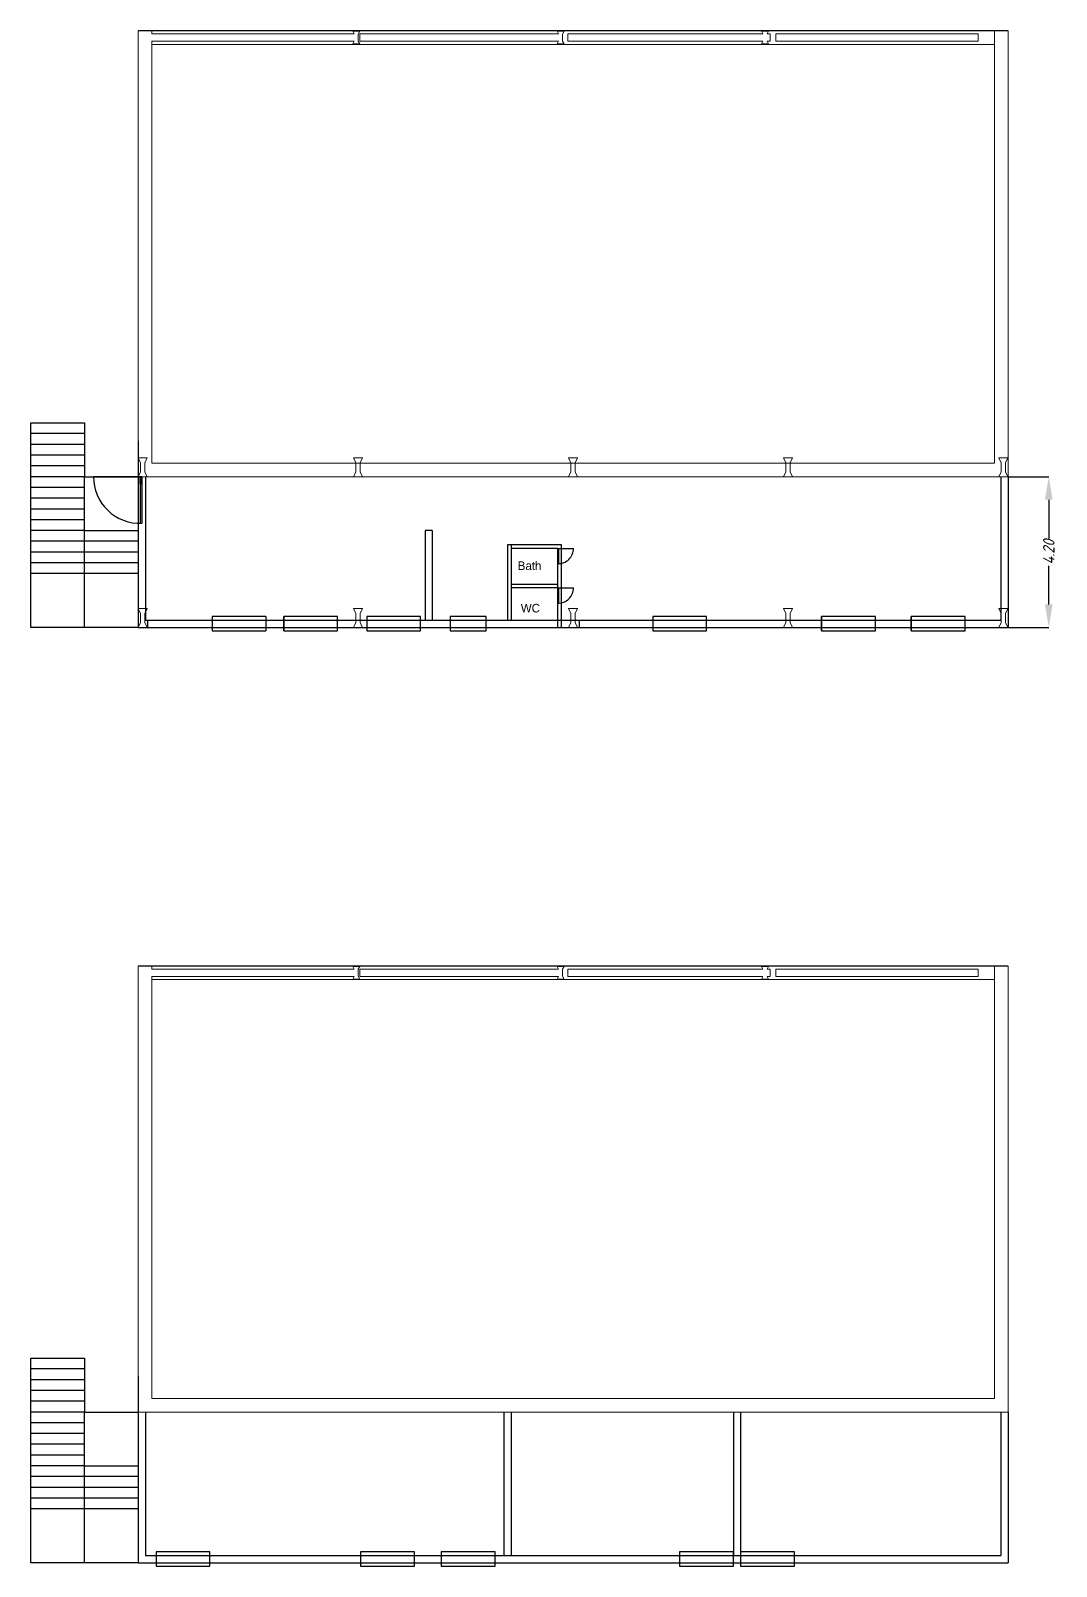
# Model space of a CAD drawing. Header units: millimetres. Extents: x 160413 to 1199701, y -1249241 to 191487.
# Drawn here: x 351047 to 379652, y -748736 to -705940 of the extents above; entities that cross this region are included whole.
import ezdxf

# ---------------------------------------------------------------- set-up
doc = ezdxf.new("R2010")
doc.units = ezdxf.units.MM
doc.header["$PDSIZE"] = -1
doc.styles.add('Geniso', font='geniso.shx', dxfattribs={"oblique": 15})
doc.dimstyles.new('Scale 1B2', dxfattribs={"dimscale": 0.32, "dimtxt": 1500, "dimasz": 2500, "dimexe": 0.18, "dimexo": 0.0625, "dimgap": 0.09, "dimtad": 0, "dimlfac": 0.001, "dimzin": 0, "dimdsep": 46, "dimtxsty": 'Geniso', "dimcen": 0.09, "dimclrd": 1, "dimclre": 1, "dimadec": 0, "dimazin": 0, "dimtfac": 1, "dimtofl": 0, "dimtmove": 0, "dimatfit": 3, "dimfxl": 1, "dimtolj": 1, "dimtzin": 0, "dimarcsym": 0})
pattern_1 = [(0, (55413.2306, -156441.3805), (0, 6.985), [5.08, -1.905]), (90, (55413.2306, -156441.3805), (-6.985, 4e-16), [5.08, -1.905])]
pattern_2 = [(0, (268658.5938, -537743.0575), (0, 2.270125), [1.651, -0.619125]), (90, (268658.5938, -537743.0575), (-2.270125, 1e-16), [1.651, -0.619125])]
pattern_3 = [(0, (268658.5938, -538843.0575), (0, 2.270125), [1.651, -0.619125]), (90, (268658.5938, -538843.0575), (-2.270125, 1e-16), [1.651, -0.619125])]

# ---------------------------------------------------------------- blocks, each defined once
blk = doc.blocks.new('*D273')
at = {"color": 1, "lineweight": -2, "transparency": 16777216}
for p, q in [((378307, -718370), (379442, -718370)), ((379442, -719010), (379442, -720090)), ((379442, -721930), (379442, -720850)), ((378307, -722570), (379442, -722570))]:
    blk.add_line(p, q, dxfattribs=at)
at = {"color": 1, "transparency": 16777216}
for points in [[(379335, -719010), (379548, -719010), (379442, -718370)], [(379335, -721930), (379548, -721930), (379442, -722570)]]:
    blk.add_solid(points, dxfattribs=at)
at = {"layer": 'Defpoints', "color": 0, "transparency": 16777216}
for p in [(378307, -718370), (378307, -722570), (379442, -722570)]:
    blk.add_point(p, dxfattribs=at)
at = {"color": 0, "transparency": 16777216, "insert": (379442, -720470), "char_height": 320, "attachment_point": 5, "rotation": 90, "style": 'Geniso'}
blk.add_mtext('\\A1;4.20', dxfattribs=at)

msp = doc.modelspace()

# ---------------------------------------------------------------- hatches: boundary and pattern name
h = msp.add_hatch()
h.set_pattern_fill('ANGLE', color=1)
h.set_pattern_definition(pattern_1)
h.paths.add_polyline_path([(354097.1, -718369.791), (354147.1, -718369.791), (354147.1, -718569.791), (354097.1, -718569.791)])
h = msp.add_hatch()
h.set_pattern_fill('ANGLE', color=1)
h.set_pattern_definition(pattern_1)
h.paths.add_polyline_path([(354097.1, -718569.791), (354147.1, -718569.791), (354147.1, -719668.829, -0.009618053), (354097.1, -719669.791)])
h = msp.add_hatch()
h.set_pattern_fill('ANGLE', color=1, scale=0.325)
h.set_pattern_definition(pattern_2)
h.paths.add_polyline_path([(365763.351, -720369.791), (365747.101, -720369.791), (365747.101, -720434.791), (365763.351, -720434.791)])
h = msp.add_hatch()
h.set_pattern_fill('ANGLE', color=1, scale=0.325)
h.set_pattern_definition(pattern_2)
h.paths.add_polyline_path([(365763.351, -720434.791), (365747.101, -720434.791), (365747.101, -720791.978, 0.009618053), (365763.351, -720792.291)])
h = msp.add_hatch()
h.set_pattern_fill('ANGLE', color=1, scale=0.325)
h.set_pattern_definition(pattern_3)
h.paths.add_polyline_path([(365763.351, -721469.791), (365747.101, -721469.791), (365747.101, -721534.791), (365763.351, -721534.791)])
h = msp.add_hatch()
h.set_pattern_fill('ANGLE', color=1, scale=0.325)
h.set_pattern_definition(pattern_3)
h.paths.add_polyline_path([(365763.351, -721534.791), (365747.101, -721534.791), (365747.101, -721891.978, 0.009618053), (365763.351, -721892.291)])

# ---------------------------------------------------------------- linework, layer by layer
at = {"color": 7, "lineweight": 18}
for p, q in [((354047.101, -705939.791), (354047.101, -718369.791)), ((354427.098, -705939.791), (354427.098, -706029.791)), ((377927.098, -705939.791), (354427.098, -705939.791)), ((360069.959, -706029.791), (354427.098, -706029.791)), ((360027.097, -705954.79), (360069.959, -706029.791)), ((360227.101, -705954.79), (360027.097, -705954.79)), ((360182.973, -706032.005), (360227.101, -705954.79)), ((360182.973, -706227.575), (360182.973, -706032.005)), ((365769.956, -706029.791), (360227.101, -706029.791)), ((360227.101, -706029.791), (360227.101, -706229.79)), ((365727.101, -705954.79), (365769.956, -706029.791)), ((365927.098, -705954.79), (365727.101, -705954.79)), ((365882.978, -706032.005), (365927.098, -705954.79)), ((365882.978, -706227.575), (365882.978, -706032.005)), ((371469.953, -706029.791), (366027.097, -706029.791)), ((366027.097, -706029.791), (366027.097, -706229.79)), ((371427.098, -705954.79), (371469.953, -706029.791)), ((371627.095, -705954.79), (371427.098, -705954.79)), ((371584.241, -706029.791), (371627.095, -705954.79)), ((371671.224, -706029.791), (371584.241, -706029.791)), ((371671.224, -706229.79), (371671.224, -706029.791)), ((377471.219, -706029.791), (371827.1, -706029.791)), ((371827.1, -706029.791), (371827.1, -706229.79)), ((377471.219, -706229.79), (377471.219, -706029.791)), ((377927.098, -717989.79), (377927.098, -705939.791)), ((378307.096, -718369.791), (378307.096, -705939.791)), ((354427.098, -706229.79), (360069.959, -706229.79)), ((354427.098, -706229.79), (354427.098, -717989.79)), ((354427.098, -706319.79), (377927.098, -706319.79)), ((360069.959, -706229.79), (360027.097, -706304.79)), ((360027.097, -706304.79), (360227.101, -706304.79)), ((360227.101, -706304.79), (360182.973, -706227.575)), ((360227.101, -706229.79), (365769.956, -706229.79)), ((365769.956, -706229.79), (365727.101, -706304.79)), ((365727.101, -706304.79), (365927.098, -706304.79)), ((365927.098, -706304.79), (365882.978, -706227.575)), ((366027.097, -706229.79), (371469.953, -706229.79)), ((371469.953, -706229.79), (371427.098, -706304.79)), ((371427.098, -706304.79), (371627.095, -706304.79)), ((371584.241, -706229.79), (371671.224, -706229.79)), ((371627.095, -706304.79), (371584.241, -706229.79)), ((371827.1, -706229.79), (377471.219, -706229.79)), ((354427.098, -717989.79), (377927.098, -717989.79)), ((354427.098, -717989.79), (377927.098, -717989.79)), ((354047.101, -718369.791), (354247.098, -718369.791)), ((354247.098, -718369.791), (378107.099, -718369.791)), ((354247.098, -718369.791), (378107.099, -718369.791)), ((378107.099, -718369.791), (378307.096, -718369.791)), ((378107.099, -718369.791), (378307.096, -718369.791)), ((354047.101, -722569.791), (354247.098, -722569.791)), ((378107.099, -722569.791), (378307.096, -722569.791)), ((378107.099, -722569.791), (378307.096, -722569.791)), ((354047.101, -732006.422), (354047.101, -744436.422)), ((354427.098, -732006.422), (354427.098, -732096.422)), ((377927.098, -732006.422), (354427.098, -732006.422)), ((360069.959, -732096.422), (354427.098, -732096.422)), ((360027.097, -732021.421), (360069.959, -732096.422)), ((360227.101, -732021.421), (360027.097, -732021.421)), ((360182.973, -732098.636), (360227.101, -732021.421)), ((360182.973, -732294.206), (360182.973, -732098.636)), ((365769.956, -732096.422), (360227.101, -732096.422)), ((360227.101, -732096.422), (360227.101, -732296.421)), ((365727.101, -732021.421), (365769.956, -732096.422)), ((365927.098, -732021.421), (365727.101, -732021.421)), ((365882.978, -732098.636), (365927.098, -732021.421)), ((365882.978, -732294.206), (365882.978, -732098.636)), ((371469.953, -732096.422), (366027.097, -732096.422)), ((366027.097, -732096.422), (366027.097, -732296.421)), ((371427.098, -732021.421), (371469.953, -732096.422)), ((371627.095, -732021.421), (371427.098, -732021.421)), ((371584.241, -732096.422), (371627.095, -732021.421)), ((371671.224, -732096.422), (371584.241, -732096.422)), ((371671.224, -732296.421), (371671.224, -732096.422)), ((377471.219, -732096.422), (371827.1, -732096.422)), ((371827.1, -732096.422), (371827.1, -732296.421)), ((377471.219, -732296.421), (377471.219, -732096.422)), ((377927.098, -744056.421), (377927.098, -732006.422)), ((378307.096, -744436.422), (378307.096, -732006.422)), ((354427.098, -732296.421), (360069.959, -732296.421)), ((354427.098, -732296.421), (354427.098, -744056.421)), ((354427.098, -732386.421), (377927.098, -732386.421)), ((360069.959, -732296.421), (360027.097, -732371.421)), ((360027.097, -732371.421), (360227.101, -732371.421)), ((360227.101, -732371.421), (360182.973, -732294.206)), ((360227.101, -732296.421), (365769.956, -732296.421)), ((365769.956, -732296.421), (365727.101, -732371.421)), ((365727.101, -732371.421), (365927.098, -732371.421)), ((365927.098, -732371.421), (365882.978, -732294.206)), ((366027.097, -732296.421), (371469.953, -732296.421)), ((371469.953, -732296.421), (371427.098, -732371.421)), ((371427.098, -732371.421), (371627.095, -732371.421)), ((371584.241, -732296.421), (371671.224, -732296.421)), ((371627.095, -732371.421), (371584.241, -732296.421)), ((371827.1, -732296.421), (377471.219, -732296.421)), ((354427.098, -744056.421), (377927.098, -744056.421)), ((354047.101, -744436.422), (354247.098, -744436.422)), ((354247.098, -744436.422), (378107.099, -744436.422)), ((378107.099, -744436.422), (378307.096, -744436.422))]:
    msp.add_line(p, q, dxfattribs=at)
at = {"color": 1}
for p, q in [((378307.096, -705939.791), (354047.101, -705939.791)), ((354147.1, -718369.791), (352797.1, -718369.791)), ((354097.1, -718369.791), (354097.1, -719669.791)), ((354147.1, -718369.791), (354147.1, -719669.791)), ((365847.101, -720269.791), (364347.101, -720269.791)), ((364347.101, -720269.791), (364347.101, -722369.791)), ((364447.101, -720269.791), (364447.101, -722369.791)), ((365747.101, -720369.791), (364447.101, -720369.791)), ((365747.101, -722569.791), (365747.101, -720369.791)), ((365747.101, -720369.791), (366185.851, -720369.791)), ((365747.101, -720369.791), (365747.101, -720792.291)), ((365763.351, -720369.791), (365763.351, -720792.291)), ((365847.101, -722569.791), (365847.101, -720269.791)), ((365747.101, -721369.791), (364447.101, -721369.791)), ((365747.101, -721469.791), (364447.101, -721469.791)), ((365747.101, -721469.791), (366185.851, -721469.791)), ((365747.101, -721469.791), (365747.101, -721892.291)), ((365763.351, -721469.791), (365763.351, -721892.291)), ((378307.096, -732006.422), (354047.101, -732006.422))]:
    msp.add_line(p, q, dxfattribs=at)
at = {"color": 4}
for p, q in [((351047.101, -718369.791), (351047.101, -716869.791)), ((351047.101, -716869.791), (352547.101, -716869.791)), ((352547.101, -717169.791), (351047.101, -717169.791)), ((352547.101, -716869.791), (352547.101, -718369.791)), ((352547.101, -717469.791), (351047.101, -717469.791)), ((352547.101, -717769.791), (351047.101, -717769.791)), ((352547.101, -718069.791), (351047.101, -718069.791)), ((351047.101, -722569.791), (351047.101, -718369.791)), ((352547.101, -718369.791), (351047.101, -718369.791)), ((352547.101, -722569.791), (352547.101, -718369.791)), ((352547.101, -718369.791), (354047.101, -718369.791)), ((352547.101, -718669.791), (351047.101, -718669.791)), ((352547.101, -718969.791), (351047.101, -718969.791)), ((352547.101, -719269.791), (351047.101, -719269.791)), ((352547.101, -719569.791), (351047.101, -719569.791)), ((352547.101, -719869.791), (351047.101, -719869.791)), ((352547.101, -720169.791), (351047.101, -720169.791)), ((352547.101, -719869.791), (354047.101, -719869.791)), ((354047.101, -720169.791), (352547.101, -720169.791)), ((352547.101, -720469.791), (351047.101, -720469.791)), ((354047.101, -720469.791), (352547.101, -720469.791)), ((352547.101, -720769.791), (351047.101, -720769.791)), ((352547.101, -721069.791), (351047.101, -721069.791)), ((354047.101, -720769.791), (352547.101, -720769.791)), ((354047.101, -721069.791), (352547.101, -721069.791)), ((354047.101, -722569.791), (351047.101, -722569.791)), ((351047.101, -744436.422), (351047.101, -742936.422)), ((351047.101, -742936.422), (352547.101, -742936.422)), ((352547.101, -742936.422), (352547.101, -744436.422)), ((352547.101, -743236.422), (351047.101, -743236.422)), ((352547.101, -743536.422), (351047.101, -743536.422)), ((352547.101, -743836.422), (351047.101, -743836.422)), ((352547.101, -744136.422), (351047.101, -744136.422)), ((351047.101, -748636.422), (351047.101, -744436.422)), ((352547.101, -744436.422), (351047.101, -744436.422)), ((352547.101, -748636.422), (352547.101, -744436.422)), ((352547.101, -744436.422), (354047.101, -744436.422)), ((352547.101, -744736.422), (351047.101, -744736.422)), ((352547.101, -745036.422), (351047.101, -745036.422)), ((352547.101, -745336.422), (351047.101, -745336.422)), ((352547.101, -745636.422), (351047.101, -745636.422)), ((352547.101, -745936.422), (351047.101, -745936.422)), ((352547.101, -745936.422), (354047.101, -745936.422)), ((352547.101, -746236.422), (351047.101, -746236.422)), ((354047.101, -746236.422), (352547.101, -746236.422)), ((352547.101, -746536.422), (351047.101, -746536.422)), ((354047.101, -746536.422), (352547.101, -746536.422)), ((352547.101, -746836.422), (351047.101, -746836.422)), ((352547.101, -747136.422), (351047.101, -747136.422)), ((354047.101, -746836.422), (352547.101, -746836.422)), ((354047.101, -747136.422), (352547.101, -747136.422)), ((354047.101, -748636.422), (351047.101, -748636.422))]:
    msp.add_line(p, q, dxfattribs=at)
for p, q in [((354047.101, -717369.791), (354047.101, -722569.791)), ((354097.1, -718369.791), (354097.1, -718569.791)), ((354247.101, -718369.791), (354247.101, -722369.791)), ((354247.101, -718369.791), (354247.101, -722369.791)), ((378107.096, -718369.791), (378107.096, -722369.791)), ((378107.096, -718369.791), (378107.096, -722369.791)), ((378307.096, -718369.791), (378307.096, -722569.791)), ((378307.096, -718369.791), (378307.096, -722569.791)), ((362047.101, -719869.791), (362047.101, -722369.791)), ((362247.101, -719869.791), (362047.101, -719869.791)), ((362247.101, -719869.791), (362247.101, -722369.791)), ((365763.351, -720369.791), (365763.351, -720434.791)), ((365763.351, -721469.791), (365763.351, -721534.791)), ((354247.101, -722369.791), (366047.101, -722369.791)), ((354247.101, -722369.791), (358047.101, -722369.791)), ((354309.283, -722369.791), (354309.283, -722569.791)), ((357997.101, -722369.791), (366047.101, -722369.791)), ((366047.101, -722369.791), (373047.101, -722369.791)), ((366047.101, -722369.791), (373047.101, -722369.791)), ((366347.101, -722369.791), (366347.101, -722569.791)), ((373047.101, -722369.791), (378107.096, -722369.791)), ((373047.101, -722369.791), (378107.096, -722369.791)), ((354047.101, -722569.791), (378307.096, -722569.791)), ((354047.101, -722569.791), (378307.096, -722569.791)), ((354047.101, -743436.422), (354047.101, -748636.422)), ((354247.101, -744436.422), (354247.101, -748436.422)), ((364247.101, -744436.422), (364247.101, -748436.422)), ((364447.101, -744436.422), (364447.101, -748436.422)), ((370647.101, -744436.422), (370647.101, -748436.422)), ((370847.101, -744436.422), (370847.101, -748436.422)), ((378107.096, -744436.422), (378107.096, -748436.422)), ((378307.096, -744436.422), (378307.096, -748636.422)), ((354247.101, -748436.422), (358047.101, -748436.422)), ((357997.101, -748436.422), (366047.101, -748436.422)), ((366047.101, -748436.422), (373047.101, -748436.422)), ((373047.101, -748436.422), (378107.096, -748436.422)), ((354047.101, -748636.422), (378307.096, -748636.422))]:
    msp.add_line(p, q)
at = {"color": 3, "lineweight": 18}
for p, q in [((354047.101, -717839.79), (354112.559, -717978.563)), ((354297.101, -717839.79), (354047.101, -717839.79)), ((354112.559, -717978.563), (354112.559, -718231.02)), ((354231.643, -717978.563), (354297.101, -717839.79)), ((354231.643, -718231.02), (354231.643, -717978.563)), ((360047.101, -717839.79), (360112.559, -717978.563)), ((360297.101, -717839.79), (360047.101, -717839.79)), ((360112.559, -717978.563), (360112.559, -718231.02)), ((360231.643, -717978.563), (360297.101, -717839.79)), ((360231.643, -718231.02), (360231.643, -717978.563)), ((366047.101, -717839.79), (366112.559, -717978.563)), ((366297.101, -717839.79), (366047.101, -717839.79)), ((366112.559, -717978.563), (366112.559, -718231.02)), ((366231.643, -717978.563), (366297.101, -717839.79)), ((366231.643, -718231.02), (366231.643, -717978.563)), ((372047.101, -717839.79), (372112.559, -717978.563)), ((372297.101, -717839.79), (372047.101, -717839.79)), ((372112.559, -717978.563), (372112.559, -718231.02)), ((372231.643, -717978.563), (372297.101, -717839.79)), ((372231.643, -718231.02), (372231.643, -717978.563)), ((378047.101, -717839.79), (378112.559, -717978.563)), ((378297.101, -717839.79), (378047.101, -717839.79)), ((378112.559, -717978.563), (378112.559, -718231.02)), ((378231.643, -717978.563), (378297.101, -717839.79)), ((378231.643, -718231.02), (378231.643, -717978.563)), ((354112.559, -718231.02), (354047.101, -718369.791)), ((354047.101, -718369.791), (354247.098, -718369.791)), ((354047.101, -718369.791), (354297.101, -718369.791)), ((354297.101, -718369.791), (354231.643, -718231.02)), ((360112.559, -718231.02), (360047.101, -718369.791)), ((360047.101, -718369.791), (360247.098, -718369.791)), ((360047.101, -718369.791), (360297.101, -718369.791)), ((360297.101, -718369.791), (360231.643, -718231.02)), ((366112.559, -718231.02), (366047.101, -718369.791)), ((366047.101, -718369.791), (366247.098, -718369.791)), ((366047.101, -718369.791), (366297.101, -718369.791)), ((366297.101, -718369.791), (366231.643, -718231.02)), ((372112.559, -718231.02), (372047.101, -718369.791)), ((372047.101, -718369.791), (372247.098, -718369.791)), ((372047.101, -718369.791), (372297.101, -718369.791)), ((372297.101, -718369.791), (372231.643, -718231.02)), ((378112.559, -718231.02), (378047.101, -718369.791)), ((378047.101, -718369.791), (378247.098, -718369.791)), ((378047.101, -718369.791), (378297.101, -718369.791)), ((378297.101, -718369.791), (378231.643, -718231.02)), ((354047.101, -722039.79), (354112.559, -722178.563)), ((354297.101, -722039.79), (354047.101, -722039.79)), ((354112.559, -722178.563), (354112.559, -722431.02)), ((354231.643, -722178.563), (354297.101, -722039.79)), ((354231.643, -722431.02), (354231.643, -722178.563)), ((360047.101, -722039.79), (360112.559, -722178.563)), ((360297.101, -722039.79), (360047.101, -722039.79)), ((360112.559, -722178.563), (360112.559, -722431.02)), ((360231.643, -722178.563), (360297.101, -722039.79)), ((360231.643, -722431.02), (360231.643, -722178.563)), ((366047.101, -722039.79), (366112.559, -722178.563)), ((366297.101, -722039.79), (366047.101, -722039.79)), ((366112.559, -722178.563), (366112.559, -722431.02)), ((366231.643, -722178.563), (366297.101, -722039.79)), ((366231.643, -722431.02), (366231.643, -722178.563)), ((372047.101, -722039.79), (372112.559, -722178.563)), ((372297.101, -722039.79), (372047.101, -722039.79)), ((372112.559, -722178.563), (372112.559, -722431.02)), ((372231.643, -722178.563), (372297.101, -722039.79)), ((372231.643, -722431.02), (372231.643, -722178.563)), ((378047.101, -722039.79), (378112.559, -722178.563)), ((378297.101, -722039.79), (378047.101, -722039.79)), ((378112.559, -722178.563), (378112.559, -722431.02)), ((378231.643, -722178.563), (378297.101, -722039.79)), ((378231.643, -722431.02), (378231.643, -722178.563)), ((354112.559, -722431.02), (354047.101, -722569.791)), ((354047.101, -722569.791), (354247.098, -722569.791)), ((354047.101, -722569.791), (354297.101, -722569.791)), ((354297.101, -722569.791), (354231.643, -722431.02)), ((360112.559, -722431.02), (360047.101, -722569.791)), ((360047.101, -722569.791), (360247.098, -722569.791)), ((360047.101, -722569.791), (360297.101, -722569.791)), ((360297.101, -722569.791), (360231.643, -722431.02)), ((366112.559, -722431.02), (366047.101, -722569.791)), ((366047.101, -722569.791), (366247.098, -722569.791)), ((366047.101, -722569.791), (366297.101, -722569.791)), ((366297.101, -722569.791), (366231.643, -722431.02)), ((372112.559, -722431.02), (372047.101, -722569.791)), ((372047.101, -722569.791), (372247.098, -722569.791)), ((372047.101, -722569.791), (372297.101, -722569.791)), ((372297.101, -722569.791), (372231.643, -722431.02)), ((378112.559, -722431.02), (378047.101, -722569.791)), ((378047.101, -722569.791), (378247.098, -722569.791)), ((378047.101, -722569.791), (378297.101, -722569.791)), ((378297.101, -722569.791), (378231.643, -722431.02))]:
    msp.add_line(p, q, dxfattribs=at)
at = {"color": 2}
for p, q in [((356107.101, -722269.791), (356107.101, -722669.791)), ((357607.101, -722269.791), (356107.101, -722269.791)), ((357607.101, -722269.791), (357607.101, -722669.791)), ((358107.101, -722269.791), (358107.101, -722669.791)), ((359607.101, -722269.791), (358107.101, -722269.791)), ((358107.101, -722669.791), (358107.101, -722269.791)), ((359607.101, -722669.791), (359607.101, -722269.791)), ((360422.101, -722269.791), (360422.101, -722669.791)), ((361922.101, -722269.791), (360422.101, -722269.791)), ((361922.101, -722669.791), (361922.101, -722269.791)), ((362747.101, -722269.791), (362747.101, -722669.791)), ((363747.101, -722269.791), (362747.101, -722269.791)), ((363747.101, -722669.791), (363747.101, -722269.791)), ((368397.101, -722269.791), (368397.101, -722669.791)), ((369897.101, -722269.791), (368397.101, -722269.791)), ((369897.101, -722669.791), (369897.101, -722269.791)), ((373107.099, -722269.791), (373107.099, -722669.791)), ((374607.099, -722269.791), (373107.099, -722269.791)), ((373107.099, -722669.791), (373107.099, -722269.791)), ((374607.099, -722669.791), (374607.099, -722269.791)), ((375607.099, -722269.791), (375607.099, -722669.791)), ((377107.099, -722269.791), (375607.099, -722269.791)), ((375607.099, -722669.791), (375607.099, -722269.791)), ((375607.099, -722669.791), (375607.099, -722269.791)), ((377107.099, -722669.791), (377107.099, -722269.791)), ((356107.101, -722669.791), (357607.101, -722669.791)), ((358107.101, -722669.791), (359607.101, -722669.791)), ((360422.101, -722669.791), (361922.101, -722669.791)), ((362747.101, -722669.791), (363747.101, -722669.791)), ((368397.101, -722669.791), (369897.101, -722669.791)), ((373107.099, -722669.791), (374607.099, -722669.791)), ((375607.099, -722669.791), (377107.099, -722669.791)), ((354547.101, -748336.422), (354547.101, -748736.422)), ((356047.101, -748336.422), (354547.101, -748336.422)), ((356047.101, -748736.422), (356047.101, -748336.422)), ((360247.101, -748336.422), (360247.101, -748736.422)), ((361747.101, -748336.422), (360247.101, -748336.422)), ((361747.101, -748736.422), (361747.101, -748336.422)), ((362497.101, -748336.422), (362497.101, -748736.422)), ((363997.101, -748336.422), (362497.101, -748336.422)), ((363997.101, -748736.422), (363997.101, -748336.422)), ((369147.101, -748336.422), (369147.101, -748736.422)), ((370647.101, -748336.422), (369147.101, -748336.422)), ((370647.101, -748736.422), (370647.101, -748336.422)), ((370847.101, -748336.422), (370847.101, -748736.422)), ((372347.101, -748336.422), (370847.101, -748336.422)), ((372347.101, -748736.422), (372347.101, -748336.422)), ((354547.101, -748736.422), (356047.101, -748736.422)), ((360247.101, -748736.422), (361747.101, -748736.422)), ((362497.101, -748736.422), (363997.101, -748736.422)), ((369147.101, -748736.422), (370647.101, -748736.422)), ((370847.101, -748736.422), (372347.101, -748736.422))]:
    msp.add_line(p, q, dxfattribs=at)
at = {"color": 1}
for centre, radius, start, end in [((354097.1, -718369.791), 1300, 180, 272.2042275), ((365763.351, -720369.791), 422.5, 267.7957725, 0), ((365763.351, -721469.791), 422.5, 267.7957725, 0)]:
    msp.add_arc(centre, radius, start, end, dxfattribs=at)

# ---------------------------------------------------------------- texts
at = {"color": 1, "char_height": 239.5318, "attachment_point": 1}
for s, insert in [('Bath', (364632.294, -720730.487)), ('WC', (364716.901, -721913.846))]:
    msp.add_mtext_dynamic_manual_height_columns(s, width=292.05381, gutter_width=1197.659, heights=[0], dxfattribs=dict(at, insert=insert))

# ---------------------------------------------------------------- dimensions: what is measured, and where the dimension line sits
at = {"color": 1}
dim = msp.add_linear_dim(base=(379441.741, -722569.791), p1=(378307.096, -718369.791), p2=(378307.096, -722569.791), angle=90, dimstyle='Scale 1B2', override={"dimtxt": 1000, "dimasz": 2000}, dxfattribs=at)
dim.commit()
dim.dimension.update_dxf_attribs({"geometry": '*D273', "text_midpoint": (379441.741, -720469.791)})

doc.saveas('drawing.dxf')
